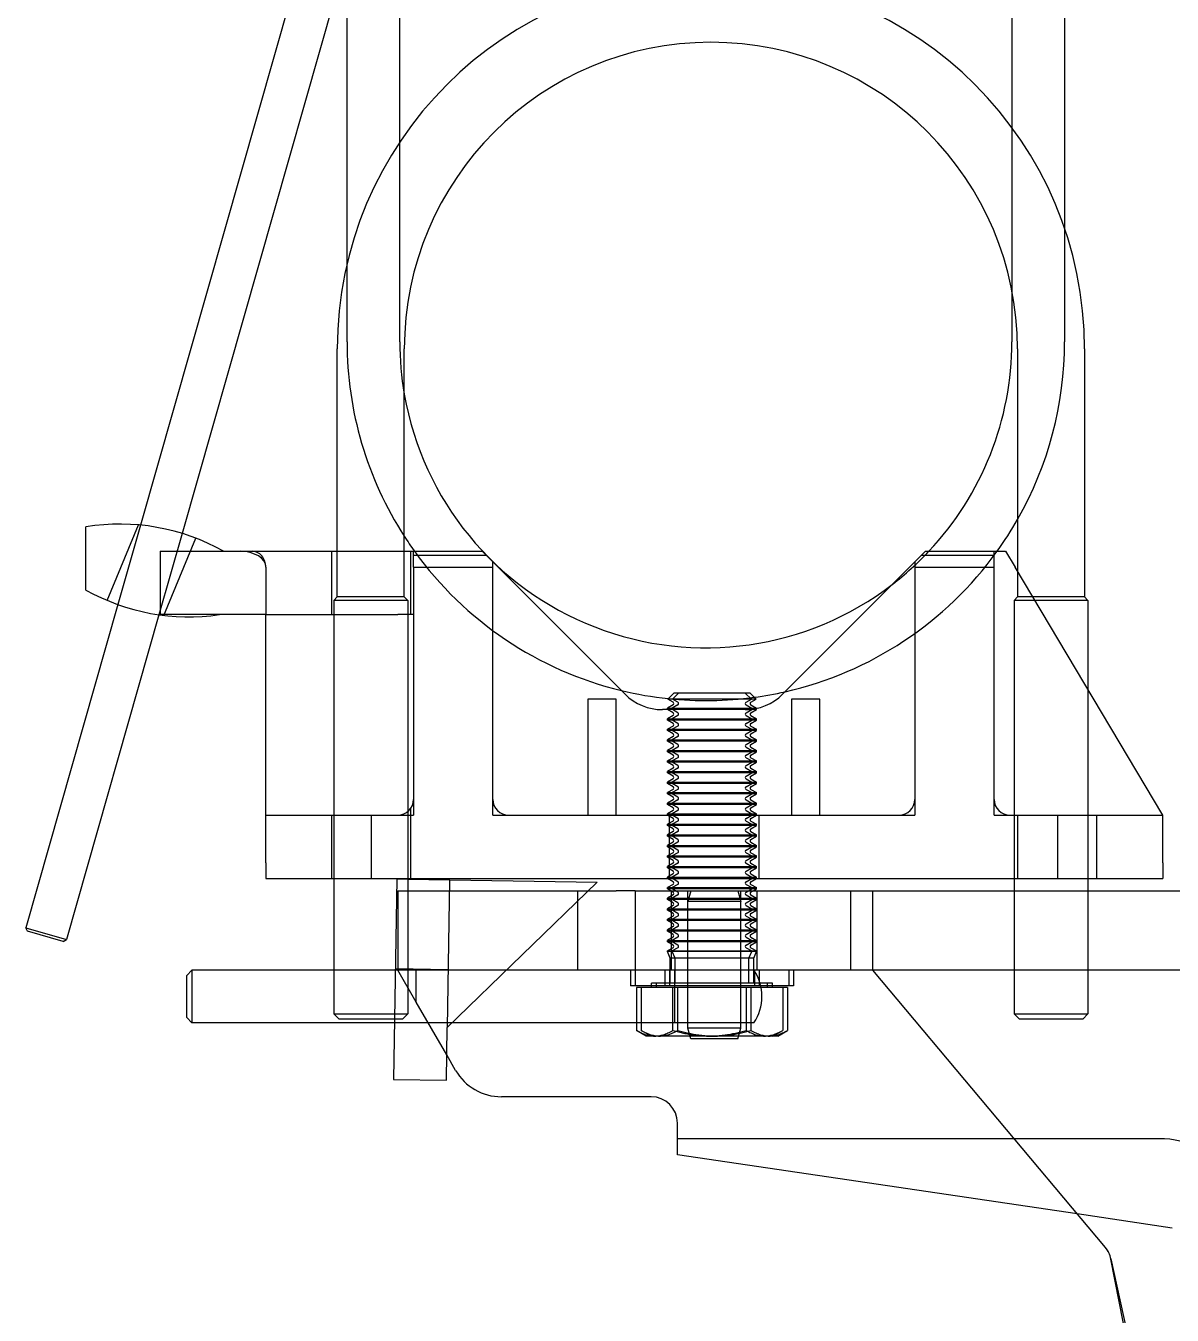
# Model space of a CAD drawing. Header units: millimetres. Extents: x -139278 to 641613, y -260926 to 217780.
# Drawn here: x 49456.8 to 49695.8, y 13760.2 to 14028.9 of the extents above; entities that cross this region are included whole.
import ezdxf

# ---------------------------------------------------------------- set-up
doc = ezdxf.new("R2010")
doc.units = ezdxf.units.MM

msp = doc.modelspace()

# ---------------------------------------------------------------- linework, layer by layer
for p, q in [((49514.81, 14044.597), (49480.701, 13924.84)), ((49523.273, 14042.186), (49489.357, 13923.107)), ((49523.745, 13979.193), (49523.745, 14034.221)), ((49534.745, 14004.677), (49534.745, 14034.221)), ((49662.345, 14034.221), (49662.345, 14007.716)), ((49673.345, 14034.221), (49673.345, 13986.64)), ((49662.345, 14007.716), (49662.345, 13973.775)), ((49534.745, 13963.063), (49534.745, 14004.677)), ((49673.345, 13986.64), (49673.345, 13963.063)), ((49523.745, 13963.063), (49523.745, 13979.193)), ((49662.345, 13973.775), (49662.345, 13963.063)), ((49521.723, 13919.383), (49521.723, 13961.564)), ((49535.693, 13919.383), (49535.693, 13961.564)), ((49663.522, 13961.564), (49663.522, 13915.224)), ((49677.492, 13961.564), (49677.492, 13909.864)), ((49469.319, 13911.305), (49469.319, 13924.469)), ((49473.778, 13909.134), (49480.276, 13924.879)), ((49480.701, 13924.84), (49475.984, 13908.279)), ((49489.357, 13923.107), (49484.531, 13906.163)), ((49485.585, 13906.025), (49492.225, 13922.116)), ((49484.829, 13919.383), (49485.645, 13919.383)), ((49484.829, 13919.383), (49484.829, 13906.183)), ((49485.645, 13919.383), (49503.943, 13919.383)), ((49503.943, 13919.383), (49551.929, 13919.383)), ((49520.579, 13906.183), (49520.579, 13919.383)), ((49521.723, 13909.864), (49521.723, 13919.383)), ((49535.693, 13909.864), (49535.693, 13919.383)), ((49537.079, 13906.183), (49537.079, 13919.383)), ((49537.629, 13916.083), (49537.629, 13919.383)), ((49551.929, 13919.383), (49555.229, 13916.083)), ((49641.029, 13916.083), (49644.329, 13919.383)), ((49644.329, 13919.383), (49661.043, 13919.383)), ((49658.629, 13867.683), (49658.629, 13919.383)), ((49661.043, 13919.383), (49663.01, 13916.083)), ((49537.629, 13918.542), (49552.77, 13918.542)), ((49554.129, 13867.683), (49554.129, 13917.183)), ((49642.129, 13917.183), (49642.129, 13867.683)), ((49643.489, 13918.542), (49658.629, 13918.542)), ((49506.829, 13916.083), (49506.829, 13906.183)), ((49537.629, 13916.083), (49554.129, 13916.083)), ((49537.629, 13916.083), (49537.629, 13906.183)), ((49581.707, 13889.605), (49555.229, 13916.083)), ((49641.029, 13916.083), (49614.551, 13889.605)), ((49642.129, 13916.083), (49658.629, 13916.083)), ((49693.829, 13864.383), (49663.01, 13916.083)), ((49663.522, 13915.224), (49663.522, 13909.864)), ((49475.984, 13908.279), (49456.784, 13840.87)), ((49521.723, 13909.864), (49521.008, 13909.149)), ((49536.408, 13909.149), (49521.008, 13909.149)), ((49521.008, 13909.149), (49521.008, 13851.183)), ((49535.693, 13909.864), (49521.723, 13909.864)), ((49535.693, 13909.864), (49536.408, 13909.149)), ((49536.408, 13909.149), (49536.408, 13851.183)), ((49663.522, 13909.864), (49662.807, 13909.149)), ((49667.143, 13909.149), (49662.807, 13909.149)), ((49662.807, 13909.149), (49662.807, 13851.183)), ((49666.717, 13909.864), (49663.522, 13909.864)), ((49677.492, 13909.864), (49666.717, 13909.864)), ((49678.207, 13909.149), (49667.143, 13909.149)), ((49677.492, 13909.864), (49678.207, 13909.149)), ((49678.207, 13909.149), (49678.207, 13890.589)), ((49484.531, 13906.163), (49465.248, 13838.459)), ((49485.645, 13906.183), (49484.829, 13906.183)), ((49506.829, 13906.183), (49485.645, 13906.183)), ((49506.829, 13906.183), (49534.329, 13906.183)), ((49506.829, 13854.483), (49506.829, 13906.183)), ((49537.629, 13906.183), (49534.329, 13906.183)), ((49537.629, 13906.183), (49537.629, 13867.683)), ((49591.874, 13889.841), (49590.595, 13888.563)), ((49592.879, 13889.841), (49591.6, 13888.563)), ((49592.879, 13889.841), (49591.874, 13889.841)), ((49600.329, 13889.841), (49592.879, 13889.841)), ((49607.78, 13889.841), (49600.329, 13889.841)), ((49606.774, 13889.841), (49608.053, 13888.563)), ((49607.78, 13889.841), (49609.058, 13888.563)), ((49678.207, 13890.589), (49678.207, 13851.183)), ((49579.869, 13888.583), (49573.929, 13888.583)), ((49573.929, 13888.583), (49573.929, 13864.383)), ((49579.869, 13864.383), (49579.869, 13888.583)), ((49591.715, 13887.366), (49590.524, 13886.679)), ((49591.6, 13888.563), (49590.595, 13888.563)), ((49591.715, 13887.916), (49590.595, 13888.563)), ((49592.72, 13887.366), (49591.529, 13886.679)), ((49609.058, 13888.563), (49591.6, 13888.563)), ((49592.72, 13887.916), (49591.6, 13888.563)), ((49606.933, 13887.916), (49608.053, 13888.563)), ((49606.933, 13887.366), (49608.124, 13886.679)), ((49607.938, 13887.916), (49609.058, 13888.563)), ((49607.938, 13887.366), (49609.129, 13886.679)), ((49622.329, 13888.583), (49616.389, 13888.583)), ((49616.389, 13888.583), (49616.389, 13864.383)), ((49622.329, 13864.383), (49622.329, 13888.583)), ((49606.773, 13886.383), (49589.486, 13886.383)), ((49590.524, 13886.679), (49591.529, 13886.679)), ((49590.524, 13886.404), (49590.524, 13886.679)), ((49591.529, 13886.404), (49590.524, 13886.404)), ((49590.561, 13886.383), (49590.524, 13886.404)), ((49591.715, 13885.166), (49590.524, 13884.479)), ((49590.524, 13884.479), (49591.529, 13884.479)), ((49590.524, 13884.204), (49590.524, 13884.479)), ((49591.529, 13884.204), (49590.524, 13884.204)), ((49591.715, 13883.516), (49590.524, 13884.204)), ((49591.715, 13885.716), (49590.561, 13886.383)), ((49591.529, 13886.404), (49591.529, 13886.679)), ((49591.529, 13886.679), (49600.329, 13886.679)), ((49600.329, 13886.404), (49591.529, 13886.404)), ((49591.566, 13886.383), (49591.529, 13886.404)), ((49592.72, 13885.166), (49591.529, 13884.479)), ((49591.529, 13884.479), (49600.329, 13884.479)), ((49591.529, 13884.204), (49591.529, 13884.479)), ((49600.329, 13884.204), (49591.529, 13884.204)), ((49592.72, 13883.516), (49591.529, 13884.204)), ((49592.72, 13885.716), (49591.566, 13886.383)), ((49600.329, 13886.679), (49609.129, 13886.679)), ((49607.454, 13886.404), (49600.329, 13886.404)), ((49600.329, 13884.479), (49609.129, 13884.479)), ((49609.129, 13884.204), (49600.329, 13884.204)), ((49606.933, 13885.716), (49608.124, 13886.404)), ((49606.933, 13885.166), (49608.124, 13884.479)), ((49606.933, 13883.516), (49608.124, 13884.204)), ((49609.129, 13886.404), (49607.454, 13886.404)), ((49607.938, 13885.716), (49609.129, 13886.404)), ((49607.938, 13885.166), (49609.129, 13884.479)), ((49607.938, 13883.516), (49609.129, 13884.204)), ((49608.124, 13886.404), (49608.124, 13886.679)), ((49608.124, 13884.204), (49608.124, 13884.479)), ((49609.129, 13886.638), (49609.129, 13886.679)), ((49609.129, 13886.404), (49609.129, 13886.638)), ((49609.129, 13884.204), (49609.129, 13884.479)), ((49591.715, 13882.966), (49590.524, 13882.279)), ((49590.524, 13882.279), (49591.529, 13882.279)), ((49590.524, 13882.004), (49590.524, 13882.279)), ((49591.529, 13882.004), (49590.524, 13882.004)), ((49591.715, 13881.316), (49590.524, 13882.004)), ((49592.72, 13882.966), (49591.529, 13882.279)), ((49591.529, 13882.279), (49600.329, 13882.279)), ((49591.529, 13882.004), (49591.529, 13882.279)), ((49600.329, 13882.004), (49591.529, 13882.004)), ((49592.72, 13881.316), (49591.529, 13882.004)), ((49600.329, 13882.279), (49609.129, 13882.279)), ((49609.129, 13882.004), (49600.329, 13882.004)), ((49606.933, 13882.966), (49608.124, 13882.279)), ((49606.933, 13881.316), (49608.124, 13882.004)), ((49607.938, 13882.966), (49609.129, 13882.279)), ((49607.938, 13881.316), (49609.129, 13882.004)), ((49608.124, 13882.004), (49608.124, 13882.279)), ((49609.129, 13882.004), (49609.129, 13882.279)), ((49591.715, 13880.766), (49590.524, 13880.079)), ((49590.524, 13880.079), (49591.529, 13880.079)), ((49590.524, 13879.804), (49590.524, 13880.079)), ((49591.529, 13879.804), (49590.524, 13879.804)), ((49591.715, 13879.116), (49590.524, 13879.804)), ((49592.72, 13880.766), (49591.529, 13880.079)), ((49591.529, 13880.079), (49600.329, 13880.079)), ((49591.529, 13879.804), (49591.529, 13880.079)), ((49600.329, 13879.804), (49591.529, 13879.804)), ((49592.72, 13879.116), (49591.529, 13879.804)), ((49600.329, 13880.079), (49609.129, 13880.079)), ((49609.129, 13879.804), (49600.329, 13879.804)), ((49606.933, 13880.766), (49608.124, 13880.079)), ((49606.933, 13879.116), (49608.124, 13879.804)), ((49607.938, 13880.766), (49609.129, 13880.079)), ((49607.938, 13879.116), (49609.129, 13879.804)), ((49608.124, 13879.804), (49608.124, 13880.079)), ((49609.129, 13879.804), (49609.129, 13880.079)), ((49591.715, 13878.566), (49590.524, 13877.879)), ((49590.524, 13877.879), (49591.529, 13877.879)), ((49590.524, 13877.604), (49590.524, 13877.879)), ((49591.529, 13877.604), (49590.524, 13877.604)), ((49591.715, 13876.916), (49590.524, 13877.604)), ((49591.715, 13876.366), (49590.524, 13875.679)), ((49592.72, 13878.566), (49591.529, 13877.879)), ((49591.529, 13877.604), (49591.529, 13877.879)), ((49591.529, 13877.879), (49600.329, 13877.879)), ((49592.72, 13876.916), (49591.529, 13877.604)), ((49600.329, 13877.604), (49591.529, 13877.604)), ((49592.72, 13876.366), (49591.529, 13875.679)), ((49600.329, 13877.879), (49609.129, 13877.879)), ((49609.129, 13877.604), (49600.329, 13877.604)), ((49606.933, 13878.566), (49608.124, 13877.879)), ((49606.933, 13876.916), (49608.124, 13877.604)), ((49606.933, 13876.366), (49608.124, 13875.679)), ((49607.938, 13878.566), (49609.129, 13877.879)), ((49607.938, 13876.916), (49609.129, 13877.604)), ((49607.938, 13876.366), (49609.129, 13875.679)), ((49608.124, 13877.604), (49608.124, 13877.879)), ((49609.129, 13877.604), (49609.129, 13877.879)), ((49590.524, 13875.679), (49591.529, 13875.679)), ((49590.524, 13875.404), (49590.524, 13875.679)), ((49591.529, 13875.404), (49590.524, 13875.404)), ((49591.715, 13874.716), (49590.524, 13875.404)), ((49591.715, 13874.166), (49590.524, 13873.479)), ((49590.524, 13873.479), (49591.529, 13873.479)), ((49590.524, 13873.204), (49590.524, 13873.479)), ((49591.529, 13875.404), (49591.529, 13875.679)), ((49591.529, 13875.679), (49600.329, 13875.679)), ((49592.72, 13874.716), (49591.529, 13875.404)), ((49600.329, 13875.404), (49591.529, 13875.404)), ((49592.72, 13874.166), (49591.529, 13873.479)), ((49591.529, 13873.204), (49591.529, 13873.479)), ((49591.529, 13873.479), (49600.329, 13873.479)), ((49600.329, 13875.679), (49609.129, 13875.679)), ((49609.129, 13875.404), (49600.329, 13875.404)), ((49600.329, 13873.479), (49609.129, 13873.479)), ((49606.933, 13874.716), (49608.124, 13875.404)), ((49606.933, 13874.166), (49608.124, 13873.479)), ((49607.938, 13874.716), (49609.129, 13875.404)), ((49607.938, 13874.166), (49609.129, 13873.479)), ((49608.124, 13875.404), (49608.124, 13875.679)), ((49608.124, 13873.204), (49608.124, 13873.479)), ((49609.129, 13875.404), (49609.129, 13875.679)), ((49609.129, 13873.204), (49609.129, 13873.479)), ((49591.529, 13873.204), (49590.524, 13873.204)), ((49591.715, 13872.516), (49590.524, 13873.204)), ((49591.715, 13871.966), (49590.524, 13871.279)), ((49590.524, 13871.279), (49591.529, 13871.279)), ((49590.524, 13871.004), (49590.524, 13871.279)), ((49591.529, 13871.004), (49590.524, 13871.004)), ((49591.715, 13870.316), (49590.524, 13871.004)), ((49592.72, 13872.516), (49591.529, 13873.204)), ((49600.329, 13873.204), (49591.529, 13873.204)), ((49592.72, 13871.966), (49591.529, 13871.279)), ((49591.529, 13871.004), (49591.529, 13871.279)), ((49591.529, 13871.279), (49600.329, 13871.279)), ((49592.72, 13870.316), (49591.529, 13871.004)), ((49600.329, 13871.004), (49591.529, 13871.004)), ((49609.129, 13873.204), (49600.329, 13873.204)), ((49600.329, 13871.279), (49609.129, 13871.279)), ((49609.129, 13871.004), (49600.329, 13871.004)), ((49606.933, 13872.516), (49608.124, 13873.204)), ((49606.933, 13871.966), (49608.124, 13871.279)), ((49606.933, 13870.316), (49608.124, 13871.004)), ((49607.938, 13872.516), (49609.129, 13873.204)), ((49607.938, 13871.966), (49609.129, 13871.279)), ((49607.938, 13870.316), (49609.129, 13871.004)), ((49608.124, 13871.004), (49608.124, 13871.279)), ((49609.129, 13871.004), (49609.129, 13871.279)), ((49591.715, 13869.766), (49590.524, 13869.079)), ((49590.524, 13869.079), (49591.529, 13869.079)), ((49590.524, 13868.804), (49590.524, 13869.079)), ((49591.529, 13868.804), (49590.524, 13868.804)), ((49591.715, 13868.116), (49590.524, 13868.804)), ((49592.72, 13869.766), (49591.529, 13869.079)), ((49591.529, 13868.804), (49591.529, 13869.079)), ((49591.529, 13869.079), (49600.329, 13869.079)), ((49592.72, 13868.116), (49591.529, 13868.804)), ((49600.329, 13868.804), (49591.529, 13868.804)), ((49600.329, 13869.079), (49609.129, 13869.079)), ((49609.129, 13868.804), (49600.329, 13868.804)), ((49606.933, 13869.766), (49608.124, 13869.079)), ((49606.933, 13868.116), (49608.124, 13868.804)), ((49607.938, 13869.766), (49609.129, 13869.079)), ((49607.938, 13868.116), (49609.129, 13868.804)), ((49608.124, 13868.804), (49608.124, 13869.079)), ((49609.129, 13868.804), (49609.129, 13869.079)), ((49537.079, 13851.183), (49537.079, 13865.859)), ((49537.629, 13867.683), (49537.629, 13864.383)), ((49554.129, 13864.383), (49554.129, 13867.683)), ((49591.715, 13867.566), (49590.524, 13866.879)), ((49590.524, 13866.879), (49591.529, 13866.879)), ((49590.524, 13866.604), (49590.524, 13866.879)), ((49591.529, 13866.604), (49590.524, 13866.604)), ((49591.715, 13865.916), (49590.524, 13866.604)), ((49591.715, 13865.366), (49590.524, 13864.679)), ((49592.72, 13867.566), (49591.529, 13866.879)), ((49591.529, 13866.604), (49591.529, 13866.879)), ((49591.529, 13866.879), (49600.329, 13866.879)), ((49592.72, 13865.916), (49591.529, 13866.604)), ((49600.329, 13866.604), (49591.529, 13866.604)), ((49592.72, 13865.366), (49591.529, 13864.679)), ((49600.329, 13866.879), (49609.129, 13866.879)), ((49609.129, 13866.604), (49600.329, 13866.604)), ((49606.933, 13867.566), (49608.124, 13866.879)), ((49606.933, 13865.916), (49608.124, 13866.604)), ((49606.933, 13865.366), (49608.124, 13864.679)), ((49607.938, 13867.566), (49609.129, 13866.879)), ((49607.938, 13865.916), (49609.129, 13866.604)), ((49607.938, 13865.366), (49609.129, 13864.679)), ((49608.124, 13866.604), (49608.124, 13866.879)), ((49609.129, 13866.604), (49609.129, 13866.879)), ((49642.129, 13867.683), (49642.129, 13864.383)), ((49658.629, 13864.383), (49658.629, 13867.683)), ((49506.829, 13864.383), (49534.329, 13864.383)), ((49520.579, 13851.183), (49520.579, 13864.383)), ((49528.829, 13854.483), (49528.829, 13864.383)), ((49534.329, 13864.383), (49537.629, 13864.383)), ((49554.129, 13864.383), (49557.429, 13864.383)), ((49557.429, 13864.383), (49638.829, 13864.383)), ((49590.524, 13864.679), (49591.529, 13864.679)), ((49590.524, 13864.404), (49590.524, 13864.679)), ((49591.529, 13864.404), (49590.524, 13864.404)), ((49591.715, 13863.716), (49590.524, 13864.404)), ((49591.715, 13863.166), (49590.524, 13862.479)), ((49590.979, 13851.183), (49590.979, 13864.383)), ((49591.529, 13864.404), (49591.529, 13864.679)), ((49591.529, 13864.679), (49600.329, 13864.679)), ((49592.72, 13863.716), (49591.529, 13864.404)), ((49600.329, 13864.404), (49591.529, 13864.404)), ((49592.72, 13863.166), (49591.529, 13862.479)), ((49600.329, 13864.679), (49609.129, 13864.679)), ((49609.129, 13864.404), (49600.329, 13864.404)), ((49606.933, 13863.716), (49608.124, 13864.404)), ((49606.933, 13863.166), (49608.124, 13862.479)), ((49607.938, 13863.716), (49609.129, 13864.404)), ((49607.938, 13863.166), (49609.129, 13862.479)), ((49608.124, 13864.404), (49608.124, 13864.679)), ((49609.129, 13864.404), (49609.129, 13864.679)), ((49609.679, 13851.183), (49609.679, 13864.383)), ((49638.829, 13864.383), (49642.129, 13864.383)), ((49658.629, 13864.383), (49661.929, 13864.383)), ((49661.929, 13864.383), (49693.829, 13864.383)), ((49663.579, 13851.183), (49663.579, 13864.383)), ((49671.829, 13864.383), (49671.829, 13854.483)), ((49680.079, 13851.183), (49680.079, 13864.383)), ((49693.829, 13854.483), (49693.829, 13864.383)), ((49590.524, 13862.479), (49591.529, 13862.479)), ((49590.524, 13862.204), (49590.524, 13862.479)), ((49591.529, 13862.204), (49590.524, 13862.204)), ((49591.715, 13861.516), (49590.524, 13862.204)), ((49591.715, 13860.966), (49590.524, 13860.279)), ((49590.524, 13860.279), (49591.529, 13860.279)), ((49590.524, 13860.004), (49590.524, 13860.279)), ((49591.529, 13860.004), (49590.524, 13860.004)), ((49591.715, 13859.316), (49590.524, 13860.004)), ((49591.529, 13862.204), (49591.529, 13862.479)), ((49591.529, 13862.479), (49600.329, 13862.479)), ((49592.72, 13861.516), (49591.529, 13862.204)), ((49600.329, 13862.204), (49591.529, 13862.204)), ((49592.72, 13860.966), (49591.529, 13860.279)), ((49591.529, 13860.004), (49591.529, 13860.279)), ((49591.529, 13860.279), (49600.329, 13860.279)), ((49592.72, 13859.316), (49591.529, 13860.004)), ((49600.329, 13860.004), (49591.529, 13860.004)), ((49600.329, 13862.479), (49609.129, 13862.479)), ((49609.129, 13862.204), (49600.329, 13862.204)), ((49600.329, 13860.279), (49609.129, 13860.279)), ((49609.129, 13860.004), (49600.329, 13860.004)), ((49606.933, 13861.516), (49608.124, 13862.204)), ((49606.933, 13860.966), (49608.124, 13860.279)), ((49606.933, 13859.316), (49608.124, 13860.004)), ((49607.938, 13861.516), (49609.129, 13862.204)), ((49607.938, 13860.966), (49609.129, 13860.279)), ((49607.938, 13859.316), (49609.129, 13860.004)), ((49608.124, 13862.204), (49608.124, 13862.479)), ((49608.124, 13860.004), (49608.124, 13860.279)), ((49609.129, 13862.204), (49609.129, 13862.479)), ((49609.129, 13860.004), (49609.129, 13860.279)), ((49591.715, 13858.766), (49590.524, 13858.079)), ((49590.524, 13858.079), (49591.529, 13858.079)), ((49590.524, 13857.804), (49590.524, 13858.079)), ((49591.529, 13857.804), (49590.524, 13857.804)), ((49591.715, 13857.116), (49590.524, 13857.804)), ((49592.72, 13858.766), (49591.529, 13858.079)), ((49591.529, 13857.804), (49591.529, 13858.079)), ((49591.529, 13858.079), (49600.329, 13858.079)), ((49592.72, 13857.116), (49591.529, 13857.804)), ((49600.329, 13857.804), (49591.529, 13857.804)), ((49600.329, 13858.079), (49609.129, 13858.079)), ((49609.129, 13857.804), (49600.329, 13857.804)), ((49606.933, 13858.766), (49608.124, 13858.079)), ((49606.933, 13857.116), (49608.124, 13857.804)), ((49607.938, 13858.766), (49609.129, 13858.079)), ((49607.938, 13857.116), (49609.129, 13857.804)), ((49608.124, 13857.804), (49608.124, 13858.079)), ((49609.129, 13857.804), (49609.129, 13858.079)), ((49506.829, 13854.483), (49506.829, 13851.183)), ((49528.829, 13851.183), (49528.829, 13854.483)), ((49591.715, 13856.566), (49590.524, 13855.879)), ((49590.524, 13855.879), (49591.529, 13855.879)), ((49590.524, 13855.604), (49590.524, 13855.879)), ((49591.529, 13855.604), (49590.524, 13855.604)), ((49591.715, 13854.916), (49590.524, 13855.604)), ((49592.72, 13856.566), (49591.529, 13855.879)), ((49591.529, 13855.604), (49591.529, 13855.879)), ((49591.529, 13855.879), (49600.329, 13855.879)), ((49592.72, 13854.916), (49591.529, 13855.604)), ((49600.329, 13855.604), (49591.529, 13855.604)), ((49600.329, 13855.879), (49609.129, 13855.879)), ((49609.129, 13855.604), (49600.329, 13855.604)), ((49606.933, 13856.566), (49608.124, 13855.879)), ((49606.933, 13854.916), (49608.124, 13855.604)), ((49607.938, 13856.566), (49609.129, 13855.879)), ((49607.938, 13854.916), (49609.129, 13855.604)), ((49608.124, 13855.604), (49608.124, 13855.879)), ((49609.129, 13855.604), (49609.129, 13855.879)), ((49671.829, 13854.483), (49671.829, 13851.183)), ((49693.829, 13854.483), (49693.829, 13851.183)), ((49591.715, 13854.366), (49590.524, 13853.679)), ((49590.524, 13853.679), (49591.529, 13853.679)), ((49590.524, 13853.404), (49590.524, 13853.679)), ((49591.529, 13853.404), (49590.524, 13853.404)), ((49591.715, 13852.716), (49590.524, 13853.404)), ((49591.715, 13852.166), (49590.524, 13851.479)), ((49592.72, 13854.366), (49591.529, 13853.679)), ((49591.529, 13853.404), (49591.529, 13853.679)), ((49591.529, 13853.679), (49600.329, 13853.679)), ((49592.72, 13852.716), (49591.529, 13853.404)), ((49600.329, 13853.404), (49591.529, 13853.404)), ((49592.72, 13852.166), (49591.529, 13851.479)), ((49600.329, 13853.679), (49609.129, 13853.679)), ((49609.129, 13853.404), (49600.329, 13853.404)), ((49606.933, 13854.366), (49608.124, 13853.679)), ((49606.933, 13852.716), (49608.124, 13853.404)), ((49606.933, 13852.166), (49608.124, 13851.479)), ((49607.938, 13854.366), (49609.129, 13853.679)), ((49607.938, 13852.716), (49609.129, 13853.404)), ((49607.938, 13852.166), (49609.129, 13851.479)), ((49608.124, 13853.404), (49608.124, 13853.679)), ((49609.129, 13853.404), (49609.129, 13853.679)), ((49506.829, 13851.183), (49693.829, 13851.183)), ((49521.008, 13851.183), (49521.008, 13822.964)), ((49534.121, 13851.098), (49533.662, 13821.864)), ((49534.121, 13851.098), (49536.408, 13851.062)), ((49536.408, 13851.183), (49536.408, 13822.964)), ((49536.408, 13851.062), (49575.916, 13850.441)), ((49545.12, 13850.925), (49544.636, 13820.129)), ((49575.916, 13850.441), (49544.636, 13820.129)), ((49590.524, 13851.479), (49591.529, 13851.479)), ((49590.524, 13851.204), (49590.524, 13851.479)), ((49591.529, 13851.204), (49590.524, 13851.204)), ((49590.561, 13851.183), (49590.524, 13851.204)), ((49591.715, 13849.966), (49590.524, 13849.279)), ((49590.524, 13849.279), (49591.529, 13849.279)), ((49590.524, 13849.004), (49590.524, 13849.279)), ((49591.715, 13850.516), (49590.561, 13851.183)), ((49591.529, 13851.204), (49591.529, 13851.479)), ((49591.529, 13851.479), (49600.329, 13851.479)), ((49591.566, 13851.183), (49591.529, 13851.204)), ((49600.329, 13851.204), (49591.529, 13851.204)), ((49592.72, 13849.966), (49591.529, 13849.279)), ((49591.529, 13849.004), (49591.529, 13849.279)), ((49591.529, 13849.279), (49600.329, 13849.279)), ((49592.72, 13850.516), (49591.566, 13851.183)), ((49600.329, 13851.479), (49609.129, 13851.479)), ((49609.129, 13851.204), (49600.329, 13851.204)), ((49600.329, 13849.279), (49609.129, 13849.279)), ((49606.933, 13850.516), (49608.124, 13851.204)), ((49606.933, 13849.966), (49608.124, 13849.279)), ((49607.938, 13850.516), (49609.093, 13851.183)), ((49607.938, 13849.966), (49609.129, 13849.279)), ((49608.124, 13851.204), (49608.124, 13851.479)), ((49608.124, 13849.004), (49608.124, 13849.279)), ((49609.093, 13851.183), (49609.129, 13851.204)), ((49609.129, 13851.204), (49609.129, 13851.479)), ((49609.129, 13849.004), (49609.129, 13849.279)), ((49662.807, 13851.183), (49662.807, 13822.964)), ((49678.207, 13851.183), (49678.207, 13822.964)), ((49534.329, 13848.598), (49542.297, 13848.598)), ((49534.329, 13848.598), (49534.329, 13832.098)), ((49542.297, 13848.598), (49574.014, 13848.598)), ((49571.878, 13832.098), (49571.878, 13848.598)), ((49574.014, 13848.598), (49579.845, 13848.598)), ((49583.829, 13848.598), (49579.845, 13848.598)), ((49583.829, 13848.598), (49600.329, 13848.598)), ((49583.829, 13848.598), (49583.829, 13832.098)), ((49591.529, 13849.004), (49590.524, 13849.004)), ((49591.227, 13848.598), (49590.524, 13849.004)), ((49591.715, 13847.766), (49590.524, 13847.079)), ((49590.524, 13847.079), (49591.529, 13847.079)), ((49590.524, 13846.804), (49590.524, 13847.079)), ((49591.529, 13846.804), (49590.524, 13846.804)), ((49591.715, 13846.116), (49590.524, 13846.804)), ((49591.715, 13848.316), (49591.227, 13848.598)), ((49591.419, 13832.098), (49591.419, 13848.598)), ((49592.233, 13848.598), (49591.529, 13849.004)), ((49600.329, 13849.004), (49591.529, 13849.004)), ((49592.72, 13847.766), (49591.529, 13847.079)), ((49591.529, 13846.804), (49591.529, 13847.079)), ((49591.529, 13847.079), (49600.329, 13847.079)), ((49592.72, 13846.116), (49591.529, 13846.804)), ((49600.329, 13846.804), (49591.529, 13846.804)), ((49592.72, 13848.316), (49592.233, 13848.598)), ((49594.829, 13832.098), (49594.829, 13848.598)), ((49595.419, 13848.598), (49594.829, 13846.398)), ((49605.829, 13846.398), (49594.829, 13846.398)), ((49594.829, 13821.098), (49594.829, 13846.398)), ((49609.129, 13849.004), (49600.329, 13849.004)), ((49600.329, 13848.598), (49662.807, 13848.598)), ((49600.329, 13847.079), (49609.129, 13847.079)), ((49609.129, 13846.804), (49600.329, 13846.804)), ((49605.24, 13848.598), (49605.829, 13846.398)), ((49605.829, 13832.098), (49605.829, 13848.598)), ((49605.829, 13821.098), (49605.829, 13846.398)), ((49606.933, 13848.316), (49608.124, 13849.004)), ((49606.933, 13847.766), (49608.124, 13847.079)), ((49606.933, 13846.116), (49608.124, 13846.804)), ((49607.938, 13848.316), (49608.426, 13848.598)), ((49607.938, 13847.766), (49609.129, 13847.079)), ((49607.938, 13846.116), (49609.129, 13846.804)), ((49608.124, 13846.804), (49608.124, 13847.079)), ((49608.426, 13848.598), (49609.129, 13849.004)), ((49609.129, 13846.804), (49609.129, 13847.079)), ((49609.239, 13832.098), (49609.239, 13848.598)), ((49628.781, 13832.098), (49628.781, 13848.598)), ((49633.329, 13832.098), (49633.329, 13848.598)), ((49662.807, 13848.598), (49678.207, 13848.598)), ((49678.207, 13848.598), (49751.339, 13848.598)), ((49591.715, 13845.566), (49590.524, 13844.879)), ((49590.524, 13844.879), (49591.529, 13844.879)), ((49590.524, 13844.604), (49590.524, 13844.879)), ((49591.529, 13844.604), (49590.524, 13844.604)), ((49591.715, 13843.916), (49590.524, 13844.604)), ((49592.72, 13845.566), (49591.529, 13844.879)), ((49591.529, 13844.604), (49591.529, 13844.879)), ((49591.529, 13844.879), (49600.329, 13844.879)), ((49592.72, 13843.916), (49591.529, 13844.604)), ((49600.329, 13844.604), (49591.529, 13844.604)), ((49600.329, 13844.879), (49609.129, 13844.879)), ((49609.129, 13844.604), (49600.329, 13844.604)), ((49606.933, 13845.566), (49608.124, 13844.879)), ((49606.933, 13843.916), (49608.124, 13844.604)), ((49607.938, 13845.566), (49609.129, 13844.879)), ((49607.938, 13843.916), (49609.129, 13844.604)), ((49608.124, 13844.604), (49608.124, 13844.879)), ((49609.129, 13844.604), (49609.129, 13844.879)), ((49591.715, 13843.366), (49590.524, 13842.679)), ((49590.524, 13842.679), (49591.529, 13842.679)), ((49590.524, 13842.404), (49590.524, 13842.679)), ((49591.529, 13842.404), (49590.524, 13842.404)), ((49591.715, 13841.716), (49590.524, 13842.404)), ((49591.715, 13841.166), (49590.524, 13840.479)), ((49592.72, 13843.366), (49591.529, 13842.679)), ((49591.529, 13842.404), (49591.529, 13842.679)), ((49591.529, 13842.679), (49600.329, 13842.679)), ((49592.72, 13841.716), (49591.529, 13842.404)), ((49600.329, 13842.404), (49591.529, 13842.404)), ((49592.72, 13841.166), (49591.529, 13840.479)), ((49600.329, 13842.679), (49609.129, 13842.679)), ((49609.129, 13842.404), (49600.329, 13842.404)), ((49606.933, 13843.366), (49608.124, 13842.679)), ((49606.933, 13841.716), (49608.124, 13842.404)), ((49606.933, 13841.166), (49608.124, 13840.479)), ((49607.938, 13843.366), (49609.129, 13842.679)), ((49607.938, 13841.716), (49609.129, 13842.404)), ((49607.938, 13841.166), (49609.129, 13840.479)), ((49608.124, 13842.404), (49608.124, 13842.679)), ((49609.129, 13842.404), (49609.129, 13842.679)), ((49456.784, 13840.87), (49465.248, 13838.459)), ((49457.163, 13840.19), (49456.784, 13840.87)), ((49464.568, 13838.081), (49457.163, 13840.19)), ((49464.568, 13838.081), (49465.248, 13838.459)), ((49590.524, 13840.479), (49591.529, 13840.479)), ((49590.524, 13840.204), (49590.524, 13840.479)), ((49591.529, 13840.204), (49590.524, 13840.204)), ((49591.715, 13839.516), (49590.524, 13840.204)), ((49591.715, 13838.966), (49590.524, 13838.279)), ((49591.529, 13840.204), (49591.529, 13840.479)), ((49591.529, 13840.479), (49600.329, 13840.479)), ((49592.72, 13839.516), (49591.529, 13840.204)), ((49600.329, 13840.204), (49591.529, 13840.204)), ((49592.72, 13838.966), (49591.529, 13838.279)), ((49600.329, 13840.479), (49609.129, 13840.479)), ((49609.129, 13840.204), (49600.329, 13840.204)), ((49606.933, 13839.516), (49608.124, 13840.204)), ((49606.933, 13838.966), (49608.124, 13838.279)), ((49607.938, 13839.516), (49609.129, 13840.204)), ((49607.938, 13838.966), (49609.129, 13838.279)), ((49608.124, 13840.204), (49608.124, 13840.479)), ((49609.129, 13840.204), (49609.129, 13840.479)), ((49590.524, 13838.279), (49591.529, 13838.279)), ((49590.524, 13838.004), (49590.524, 13838.279)), ((49591.529, 13838.004), (49590.524, 13838.004)), ((49591.715, 13837.316), (49590.524, 13838.004)), ((49591.715, 13836.766), (49590.524, 13836.079)), ((49590.524, 13836.079), (49591.529, 13836.079)), ((49590.524, 13835.941), (49590.524, 13836.079)), ((49591.529, 13835.941), (49590.524, 13835.941)), ((49591.119, 13834.592), (49590.524, 13835.941)), ((49591.529, 13838.004), (49591.529, 13838.279)), ((49591.529, 13838.279), (49600.329, 13838.279)), ((49592.72, 13837.316), (49591.529, 13838.004)), ((49600.329, 13838.004), (49591.529, 13838.004)), ((49592.72, 13836.766), (49591.529, 13836.079)), ((49591.529, 13835.941), (49591.529, 13836.079)), ((49591.529, 13836.079), (49600.329, 13836.079)), ((49592.125, 13834.592), (49591.529, 13835.941)), ((49600.329, 13835.941), (49591.529, 13835.941)), ((49600.329, 13838.279), (49609.129, 13838.279)), ((49609.129, 13838.004), (49600.329, 13838.004)), ((49600.329, 13836.079), (49609.129, 13836.079)), ((49609.129, 13835.941), (49600.329, 13835.941)), ((49606.933, 13837.316), (49608.124, 13838.004)), ((49606.933, 13836.766), (49608.124, 13836.079)), ((49607.529, 13834.592), (49608.124, 13835.941)), ((49607.938, 13837.316), (49609.129, 13838.004)), ((49607.938, 13836.766), (49609.129, 13836.079)), ((49608.124, 13838.004), (49608.124, 13838.279)), ((49608.124, 13835.941), (49608.124, 13836.079)), ((49608.534, 13834.592), (49609.129, 13835.941)), ((49609.129, 13838.004), (49609.129, 13838.279)), ((49609.129, 13835.941), (49609.129, 13836.079)), ((49592.125, 13834.592), (49591.119, 13834.592)), ((49591.119, 13829.341), (49591.119, 13834.592)), ((49592.125, 13829.341), (49592.125, 13834.592)), ((49600.329, 13834.592), (49592.125, 13834.592)), ((49608.534, 13834.592), (49600.329, 13834.592)), ((49607.529, 13829.341), (49607.529, 13834.592)), ((49608.534, 13829.341), (49608.534, 13834.592)), ((49490.329, 13830.998), (49491.429, 13832.098)), ((49490.329, 13822.198), (49490.329, 13830.998)), ((49491.429, 13832.098), (49491.429, 13821.098)), ((49521.008, 13832.098), (49491.429, 13832.098)), ((49556.987, 13832.098), (49521.008, 13832.098)), ((49533.827, 13832.4), (49544.826, 13832.228)), ((49538.184, 13825.422), (49534.329, 13832.098)), ((49538.184, 13825.422), (49538.184, 13832.098)), ((49584.285, 13832.098), (49556.987, 13832.098)), ((49582.824, 13832.098), (49582.824, 13828.798)), ((49583.829, 13832.098), (49583.829, 13828.798)), ((49600.329, 13832.098), (49584.285, 13832.098)), ((49589.974, 13832.098), (49589.974, 13828.798)), ((49590.979, 13832.098), (49590.979, 13828.798)), ((49592.098, 13821.098), (49592.098, 13832.098)), ((49594.802, 13821.098), (49594.802, 13832.098)), ((49633.329, 13832.098), (49600.329, 13832.098)), ((49605.857, 13821.098), (49605.857, 13832.098)), ((49608.674, 13832.098), (49608.674, 13828.798)), ((49609.679, 13832.098), (49609.679, 13828.798)), ((49615.824, 13832.098), (49615.824, 13828.798)), ((49616.829, 13832.098), (49616.829, 13828.798)), ((49681.838, 13774.287), (49633.329, 13832.098)), ((49735.211, 13832.098), (49633.329, 13832.098)), ((49583.829, 13828.798), (49582.824, 13828.798)), ((49600.329, 13828.798), (49583.829, 13828.798)), ((49585.083, 13828.461), (49584.078, 13828.461)), ((49584.078, 13828.461), (49584.078, 13819.523)), ((49592.7, 13828.461), (49585.083, 13828.461)), ((49585.083, 13828.461), (49585.083, 13819.523)), ((49588.229, 13829.341), (49587.224, 13829.341)), ((49587.224, 13828.461), (49587.224, 13829.341)), ((49588.229, 13828.461), (49588.229, 13829.341)), ((49600.329, 13829.341), (49588.229, 13829.341)), ((49591.695, 13819.523), (49591.695, 13828.461)), ((49592.7, 13819.523), (49592.7, 13828.461)), ((49607.958, 13828.461), (49592.7, 13828.461)), ((49612.429, 13829.341), (49600.329, 13829.341)), ((49616.829, 13828.798), (49600.329, 13828.798)), ((49606.953, 13828.461), (49606.953, 13819.523)), ((49615.575, 13828.461), (49607.958, 13828.461)), ((49607.958, 13828.461), (49607.958, 13819.523)), ((49611.424, 13828.461), (49611.424, 13829.341)), ((49612.429, 13828.461), (49612.429, 13829.341)), ((49614.57, 13828.461), (49614.57, 13819.523)), ((49615.575, 13828.461), (49615.575, 13819.523)), ((49544.546, 13814.402), (49538.184, 13825.422)), ((49521.008, 13822.964), (49536.408, 13822.964)), ((49522.108, 13821.864), (49521.008, 13822.964)), ((49535.308, 13821.864), (49536.408, 13822.964)), ((49662.807, 13822.964), (49678.207, 13822.964)), ((49663.907, 13821.864), (49662.807, 13822.964)), ((49677.107, 13821.864), (49678.207, 13822.964)), ((49490.329, 13822.198), (49491.429, 13821.098)), ((49533.65, 13821.098), (49491.429, 13821.098)), ((49535.308, 13821.864), (49522.108, 13821.864)), ((49533.662, 13821.864), (49533.465, 13809.303)), ((49545.636, 13821.098), (49533.65, 13821.098)), ((49544.463, 13809.13), (49544.636, 13820.129)), ((49592.098, 13821.098), (49545.636, 13821.098)), ((49586.124, 13818.341), (49584.078, 13819.523)), ((49587.129, 13818.341), (49585.083, 13819.523)), ((49608.561, 13821.098), (49592.098, 13821.098)), ((49594.829, 13819.998), (49594.829, 13821.098)), ((49605.829, 13819.998), (49594.829, 13819.998)), ((49595.419, 13817.798), (49594.829, 13819.998)), ((49605.24, 13817.798), (49605.829, 13819.998)), ((49605.829, 13819.998), (49605.829, 13821.098)), ((49612.524, 13818.341), (49614.57, 13819.523)), ((49613.529, 13818.341), (49615.575, 13819.523)), ((49677.107, 13821.864), (49663.907, 13821.864)), ((49587.129, 13818.341), (49586.124, 13818.341)), ((49600.329, 13818.341), (49587.129, 13818.341)), ((49605.24, 13817.798), (49595.419, 13817.798)), ((49613.529, 13818.341), (49600.329, 13818.341)), ((49546.396, 13811.198), (49544.546, 13814.402)), ((49533.465, 13809.303), (49544.463, 13809.13)), ((49587.129, 13805.698), (49555.922, 13805.698)), ((49592.629, 13793.598), (49592.629, 13800.198)), ((49694.159, 13796.898), (49592.629, 13796.898)), ((49675.988, 13781.259), (49592.629, 13793.598)), ((49695.77, 13778.331), (49675.988, 13781.259)), ((49707.868, 13645.098), (49682.983, 13771.857)), ((49682.999, 13771.922), (49710.612, 13645.098))]:
    msp.add_line(p, q)
for centre, radius, start, end in [((49599.608, 13961.564), 77.884, 0, 180), ((49599.608, 13961.564), 63.914, 0, 180), ((49598.545, 13963.063), 74.8, 180, 212.83258), ((49598.545, 13963.063), 63.8, 180, 189.89293), ((49598.545, 13963.063), 63.8, 316.79295, 0), ((49598.545, 13963.063), 74.8, 330.30572, 0), ((49598.545, 13963.063), 63.8, 189.89293, 307.54614), ((49476.432, 13881.048), 44, 60.6044, 99.30344), ((49598.545, 13963.063), 74.8, 324.27081, 330.30572), ((49598.545, 13963.063), 74.8, 212.83258, 215.72919), ((49598.545, 13963.063), 74.8, 215.72919, 256.39588), ((49598.545, 13963.063), 74.8, 282.75061, 324.27081), ((49598.545, 13963.063), 63.8, 307.54614, 316.79295), ((49490.779, 13949.717), 44, 240.8094, 278.34019), ((49598.545, 13963.063), 74.8, 256.39588, 263.98509), ((49589.486, 13897.383), 11, 225, 270), ((49606.773, 13897.383), 11, 270, 315), ((49598.545, 13963.063), 74.8, 277.77969, 282.75061), ((49598.545, 13963.063), 74.8, 263.98509, 277.77969), ((49591.556, 13887.641), 0.318, 300, 60), ((49592.561, 13887.641), 0.318, 300, 60), ((49607.092, 13887.641), 0.318, 120, 240), ((49608.097, 13887.641), 0.318, 120, 240), ((49591.556, 13885.441), 0.318, 300, 60), ((49592.561, 13885.441), 0.318, 300, 60), ((49607.092, 13885.441), 0.318, 120, 240), ((49608.097, 13885.441), 0.318, 120, 240), ((49591.556, 13883.241), 0.318, 300, 60), ((49592.561, 13883.241), 0.318, 300, 60), ((49607.092, 13883.241), 0.318, 120, 240), ((49608.097, 13883.241), 0.318, 120, 240), ((49591.556, 13881.041), 0.318, 300, 60), ((49591.556, 13878.841), 0.318, 300, 60), ((49592.561, 13881.041), 0.318, 300, 60), ((49592.561, 13878.841), 0.318, 300, 60), ((49607.092, 13881.041), 0.318, 120, 240), ((49607.092, 13878.841), 0.318, 120, 240), ((49608.097, 13881.041), 0.318, 120, 240), ((49608.097, 13878.841), 0.318, 120, 240), ((49591.556, 13876.641), 0.318, 300, 60), ((49592.561, 13876.641), 0.318, 300, 60), ((49607.092, 13876.641), 0.318, 120, 240), ((49608.097, 13876.641), 0.318, 120, 240), ((49591.556, 13874.441), 0.318, 300, 60), ((49592.561, 13874.441), 0.318, 300, 60), ((49607.092, 13874.441), 0.318, 120, 240), ((49608.097, 13874.441), 0.318, 120, 240), ((49591.556, 13872.241), 0.318, 300, 60), ((49592.561, 13872.241), 0.318, 300, 60), ((49607.092, 13872.241), 0.318, 120, 240), ((49608.097, 13872.241), 0.318, 120, 240), ((49591.556, 13870.041), 0.318, 300, 60), ((49591.556, 13867.841), 0.318, 300, 60), ((49592.561, 13870.041), 0.318, 300, 60), ((49592.561, 13867.841), 0.318, 300, 60), ((49607.092, 13870.041), 0.318, 120, 240), ((49607.092, 13867.841), 0.318, 120, 240), ((49608.097, 13870.041), 0.318, 120, 240), ((49608.097, 13867.841), 0.318, 120, 240), ((49534.329, 13867.683), 3.3, 270, 0), ((49557.429, 13867.683), 3.3, 180, 270), ((49591.556, 13865.641), 0.318, 300, 60), ((49592.561, 13865.641), 0.318, 300, 60), ((49607.092, 13865.641), 0.318, 120, 240), ((49608.097, 13865.641), 0.318, 120, 240), ((49638.829, 13867.683), 3.3, 270, 0), ((49661.929, 13867.683), 3.3, 180, 270), ((49591.556, 13863.441), 0.318, 300, 60), ((49592.561, 13863.441), 0.318, 300, 60), ((49607.092, 13863.441), 0.318, 120, 240), ((49608.097, 13863.441), 0.318, 120, 240), ((49591.556, 13861.241), 0.318, 300, 60), ((49592.561, 13861.241), 0.318, 300, 60), ((49607.092, 13861.241), 0.318, 120, 240), ((49608.097, 13861.241), 0.318, 120, 240), ((49591.556, 13859.041), 0.318, 300, 60), ((49592.561, 13859.041), 0.318, 300, 60), ((49607.092, 13859.041), 0.318, 120, 240), ((49608.097, 13859.041), 0.318, 120, 240), ((49591.556, 13856.841), 0.318, 300, 60), ((49591.556, 13854.641), 0.318, 300, 60), ((49592.561, 13856.841), 0.318, 300, 60), ((49592.561, 13854.641), 0.318, 300, 60), ((49607.092, 13856.841), 0.318, 120, 240), ((49607.092, 13854.641), 0.318, 120, 240), ((49608.097, 13856.841), 0.318, 120, 240), ((49608.097, 13854.641), 0.318, 120, 240), ((49591.556, 13852.441), 0.318, 300, 60), ((49592.561, 13852.441), 0.318, 300, 60), ((49607.092, 13852.441), 0.318, 120, 240), ((49608.097, 13852.441), 0.318, 120, 240), ((49591.556, 13850.241), 0.318, 300, 60), ((49592.561, 13850.241), 0.318, 300, 60), ((49607.092, 13850.241), 0.318, 120, 240), ((49608.097, 13850.241), 0.318, 120, 240), ((49591.556, 13848.041), 0.318, 300, 60), ((49592.561, 13848.041), 0.318, 300, 60), ((49607.092, 13848.041), 0.318, 120, 240), ((49608.097, 13848.041), 0.318, 120, 240), ((49591.556, 13845.841), 0.318, 300, 60), ((49591.556, 13843.641), 0.318, 300, 60), ((49592.561, 13845.841), 0.318, 300, 60), ((49592.561, 13843.641), 0.318, 300, 60), ((49607.092, 13845.841), 0.318, 120, 240), ((49607.092, 13843.641), 0.318, 120, 240), ((49608.097, 13845.841), 0.318, 120, 240), ((49608.097, 13843.641), 0.318, 120, 240), ((49591.556, 13841.441), 0.318, 300, 60), ((49592.561, 13841.441), 0.318, 300, 60), ((49607.092, 13841.441), 0.318, 120, 240), ((49608.097, 13841.441), 0.318, 120, 240), ((49591.556, 13839.241), 0.318, 300, 60), ((49592.561, 13839.241), 0.318, 300, 60), ((49607.092, 13839.241), 0.318, 120, 240), ((49608.097, 13839.241), 0.318, 120, 240), ((49591.556, 13837.041), 0.318, 300, 60), ((49592.561, 13837.041), 0.318, 300, 60), ((49607.092, 13837.041), 0.318, 120, 240), ((49608.097, 13837.041), 0.318, 120, 240), ((49600.329, 13826.598), 9.9, 326.25101, 33.74899), ((49555.922, 13816.698), 11, 210, 270), ((49587.129, 13800.198), 5.5, 0, 90), ((49694.159, 13785.898), 11, 0, 90), ((49677.586, 13770.798), 5.5, 11.10674, 40.00003), ((49677.625, 13770.752), 5.5, 12.28329, 40.00003)]:
    msp.add_arc(centre, radius, start, end)
for centre, major_axis, ratio, start_param, end_param in [((49501.522, 13916.083), (5.307, 0), 0.6217954, 0, 1.5707963), ((49503.943, 13916.083), (0, -3.3), 0.8744875, 1.5707963, 3.1415927)]:
    msp.add_ellipse(centre, major_axis=major_axis, ratio=ratio, start_param=start_param, end_param=end_param)
for points, weights in [([(49584.078, 13819.523), (49587.887, 13817.324), (49591.695, 13819.523)], [0.866137607336, 1, 0.866137607336]), ([(49585.083, 13819.523), (49588.892, 13817.324), (49592.7, 13819.523)], [0.866137607336, 1, 0.866137607336]), ([(49591.695, 13819.523), (49595.784, 13818.341), (49599.324, 13818.341)], [0.963366101718, 1, 0.963366101718]), ([(49592.7, 13819.523), (49596.789, 13818.341), (49600.329, 13818.341)], [0.963366101718, 1, 0.963366101718]), ([(49599.324, 13818.341), (49602.864, 13818.341), (49606.953, 13819.523)], [0.963366101718, 1, 0.963366101718]), ([(49600.329, 13818.341), (49603.869, 13818.341), (49607.958, 13819.523)], [0.963366101718, 1, 0.963366101718]), ([(49606.953, 13819.523), (49610.761, 13817.324), (49614.57, 13819.523)], [0.866137607336, 1, 0.866137607336]), ([(49607.958, 13819.523), (49611.767, 13817.324), (49615.575, 13819.523)], [0.866137607336, 1, 0.866137607336])]:
    msp.add_rational_spline(points, weights, degree=2)

doc.saveas('drawing.dxf')
